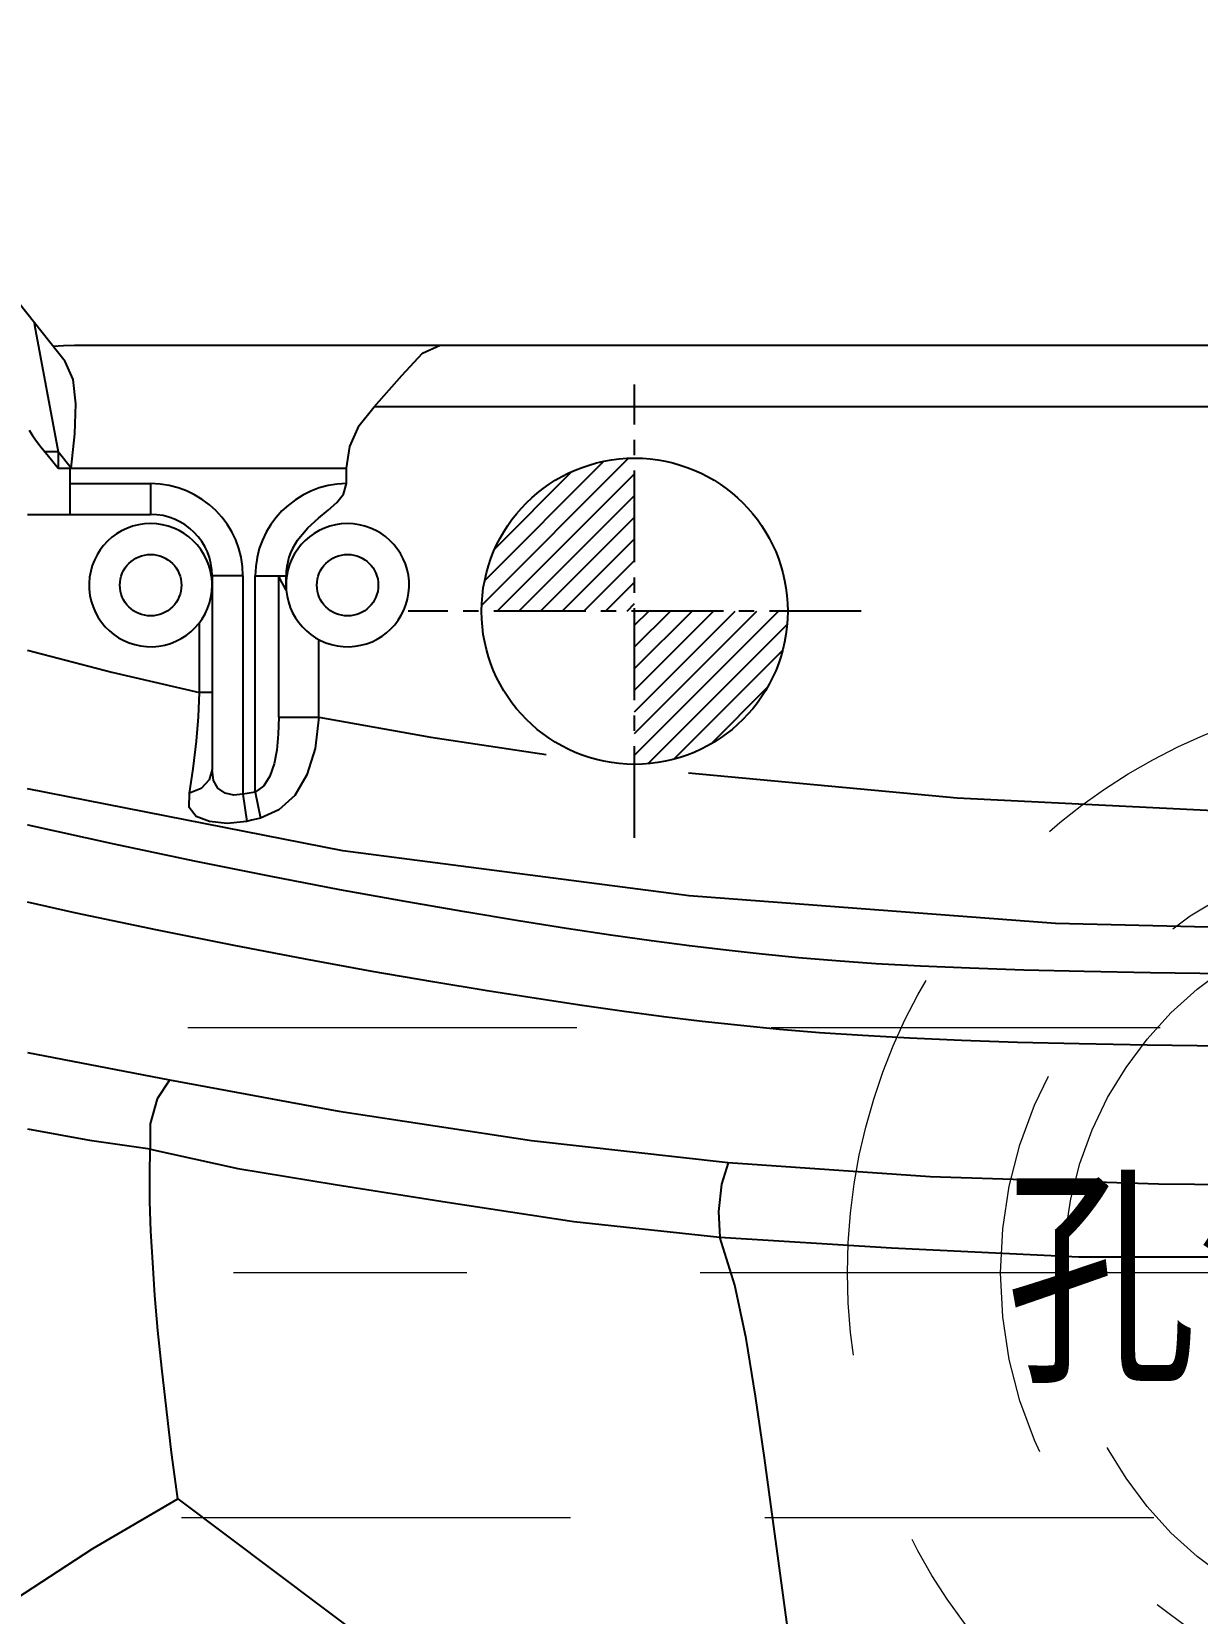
# Model space of a CAD drawing. Header units: inches. Extents: x 179987 to 181505, y -56815 to -55741.
# Drawn here: x 180754.76 to 180773.8, y -56051.76 to -56025.94 of the extents above; entities that cross this region are included whole.
import ezdxf

# ---------------------------------------------------------------- set-up
doc = ezdxf.new("R2010")
doc.units = ezdxf.units.IN
doc.header["$LTSCALE"] = 2
doc.header["$MEASUREMENT"] = 0
for name, pattern in [('CENTER', [50.8, 31.75, -6.35, 6.35, -6.35]), ('CENTER2', [1.125, 0.75, -0.125, 0.125, -0.125]), ('HIDDEN', [9.525, 6.35, -3.175])]:
    doc.linetypes.add(name, pattern=pattern)
for name, color, linetype in [('CAV-COR', 1, 'CONTINUOUS'), ('DEFAULT_2', 8, 'HIDDEN'), ('PIN', 4, 'CONTINUOUS'), ('SILDE', 6, 'CONTINUOUS'), ('文字', 1, 'CONTINUOUS')]:
    doc.layers.add(name, color=color, linetype=linetype)
doc.layers.add('WR', color=122, linetype='HIDDEN', lineweight=18)
doc.styles.add('style1', font='mingliu.ttc', dxfattribs={"width": 0.75})

# ---------------------------------------------------------------- blocks, each defined once
blk = doc.blocks.new('20160904.083826')
at = {"layer": 'WR', "linetype": 'HIDDEN', "ltscale": 0.5}
h = blk.add_hatch(dxfattribs=at)
h.set_pattern_fill('ANSI31', color=256, scale=0.6, style=0)
h.set_pattern_definition([(45, (157571.5884, -50966.0665), (-1.347038418, 1.347038418), [])])
h.paths.add_polyline_path([(-1, 0), (0, 0), (0, 6, 0.041886), (-1, 5.916)])
h.paths.add_polyline_path([(0, 0), (-1, 0), (-1, -5.916, 0.041886), (0, -6)])
h.paths.add_polyline_path([(1, 0), (0, 0), (0, -6, 0.041886), (1, -5.916)])
h.paths.add_polyline_path([(1, 5.916, 0.041886), (0, 6), (0, 0), (1, 0)])
at = {"layer": 'WR', "linetype": 'CENTER', "ltscale": 0.2}
for p, q in [((0, -11.755), (0, 11.755)), ((11.755, 0), (-11.755, 0))]:
    blk.add_line(p, q, dxfattribs=at)
at = {"layer": 'WR', "linetype": 'HIDDEN', "ltscale": 0.5}
for p, q in [((-1, -5.916), (-1, 5.916)), ((1, -5.916), (1, 5.916))]:
    blk.add_line(p, q, dxfattribs=at)
for radius in [9.525, 7.025, 6]:
    blk.add_circle((0, 0), radius, dxfattribs=at)

msp = doc.modelspace()

# ---------------------------------------------------------------- hatches: boundary and pattern name
at = {"layer": 'PIN', "linetype": 'Continuous'}
h = msp.add_hatch(dxfattribs=at)
h.set_pattern_fill('ANSI31', color=5, scale=2, angle=90, style=0)
h.set_pattern_definition([(45, (180559.32757, -56049.6394), (0.1767767, -0.1767767), [])])
h.paths.add_polyline_path([(180764.61, -56035.4), (180767.11, -56035.4, -0.414214), (180764.61, -56037.9)])
h.paths.add_polyline_path([(180764.61, -56032.9), (180764.61, -56035.4), (180762.11, -56035.4, -0.414214)])

# ---------------------------------------------------------------- linework, layer by layer
at = {"layer": 'CAV-COR', "linetype": 'ByBlock'}
for p, q in [((180754.812, -56030.728), (180755.198, -56032.798)), ((180755.462, -56031.055), (180799.757, -56031.055)), ((180794.862, -56032.06), (180760.357, -56032.06)), ((180755.198, -56032.798), (180754.982, -56032.798)), ((180755.198, -56032.798), (180755.198, -56033.065)), ((180755.41, -56033.065), (180755.198, -56032.798)), ((180755.198, -56033.065), (180759.905, -56033.065)), ((180755.389, -56033.065), (180755.389, -56033.818)), ((180759.905, -56033.316), (180759.905, -56033.065)), ((180755.389, -56033.316), (180756.706, -56033.316)), ((180756.706, -56033.316), (180756.706, -56033.818)), ((180754.696, -56033.818), (180756.706, -56033.818)), ((180757.711, -56034.823), (180757.711, -56037.985)), ((180758.213, -56034.823), (180757.711, -56034.823)), ((180758.213, -56034.823), (180758.213, -56038.388)), ((180758.414, -56038.352), (180758.414, -56034.823)), ((180758.414, -56034.823), (180758.917, -56034.823)), ((180758.798, -56037.128), (180758.798, -56034.823)), ((180758.833, -56034.896), (180758.798, -56034.823)), ((180758.917, -56035.05), (180758.917, -56034.823)), ((180757.504, -56036.728), (180757.504, -56035.585)), ((180759.45, -56037.127), (180759.45, -56035.861)), ((180757.711, -56036.728), (180757.504, -56036.728)), ((180758.798, -56037.127), (180759.45, -56037.127)), ((180758.213, -56038.388), (180758.279, -56038.83)), ((180758.414, -56038.352), (180758.502, -56038.775)), ((180754.696, -56042.602), (180757.013, -56043.052))]:
    msp.add_line(p, q, dxfattribs=at)
for points in [[(180755.11, -56031.071), (180755.284, -56031.059), (180755.462, -56031.055)], [(180760.357, -56032.06), (180760.808, -56031.552), (180761.144, -56031.187), (180761.435, -56031.055)], [(180755.41, -56033.065), (180755.466, -56032.506), (180755.486, -56032.013), (180755.443, -56031.615), (180755.311, -56031.324)], [(180759.905, -56033.065), (180759.957, -56032.71), (180760.113, -56032.367), (180760.357, -56032.06)], [(180754.72, -56032.441), (180754.775, -56032.531), (180754.843, -56032.624), (180754.914, -56032.713)], [(180754.914, -56032.713), (180755.085, -56032.926), (180755.198, -56033.065)], [(180759.101, -56034.244), (180759.273, -56034.04), (180759.445, -56033.882), (180759.605, -56033.75), (180759.745, -56033.626), (180759.856, -56033.487), (180759.905, -56033.316)], [(180758.92, -56035.056), (180758.873, -56034.974), (180758.833, -56034.896)], [(180754.696, -56036.036), (180756.072, -56036.394), (180757.504, -56036.728)], [(180757.453, -56037.521), (180757.485, -56037.122), (180757.504, -56036.728)], [(180758.798, -56037.128), (180758.79, -56037.409), (180758.764, -56037.665), (180758.721, -56037.893), (180758.653, -56038.091), (180758.553, -56038.251), (180758.414, -56038.352)], [(180759.45, -56037.127), (180759.39, -56037.641), (180759.258, -56038.072), (180759.058, -56038.408), (180758.799, -56038.641), (180758.502, -56038.775)], [(180759.45, -56037.127), (180761.281, -56037.453), (180763.167, -56037.741)], [(180765.491, -56038.039), (180769.878, -56038.445), (180774.396, -56038.668), (180778.973, -56038.706), (180783.526, -56038.557), (180787.975, -56038.225), (180792.254, -56037.713), (180796.303, -56037.024)], [(180757.338, -56038.37), (180757.401, -56037.971), (180757.453, -56037.521)], [(180757.711, -56037.985), (180757.663, -56038.154), (180757.531, -56038.291), (180757.338, -56038.37)], [(180758.213, -56038.388), (180758.067, -56038.402), (180757.921, -56038.367), (180757.803, -56038.289), (180757.731, -56038.163), (180757.711, -56037.985)], [(180800.524, -56038.3), (180795.394, -56039.306), (180789.735, -56040.046), (180783.76, -56040.495), (180777.619, -56040.646), (180771.48, -56040.496), (180765.501, -56040.048), (180759.847, -56039.31), (180754.696, -56038.3)], [(180758.279, -56038.83), (180757.955, -56038.863), (180757.665, -56038.834), (180757.448, -56038.752), (180757.335, -56038.605), (180757.338, -56038.37)], [(180758.414, -56038.352), (180758.348, -56038.365), (180758.281, -56038.377), (180758.213, -56038.388)], [(180774.241, -56041.317), (180773.036, -56041.302), (180771.948, -56041.282), (180770.967, -56041.257), (180770.082, -56041.228), (180769.276, -56041.193), (180768.548, -56041.153), (180767.895, -56041.108), (180767.287, -56041.058), (180766.694, -56041), (180766.104, -56040.935), (180765.506, -56040.862), (180764.886, -56040.78), (180764.221, -56040.686), (180763.498, -56040.577), (180762.711, -56040.453), (180761.838, -56040.309), (180760.864, -56040.14), (180759.796, -56039.947), (180758.649, -56039.727), (180757.42, -56039.481), (180756.108, -56039.204), (180754.706, -56038.892), (180754.696, -56038.89)], [(180758.502, -56038.775), (180758.428, -56038.795), (180758.354, -56038.813), (180758.279, -56038.83)], [(180774.205, -56042.499), (180772.98, -56042.484), (180771.87, -56042.463), (180770.862, -56042.438), (180769.945, -56042.408), (180769.101, -56042.371), (180768.329, -56042.328), (180767.629, -56042.28), (180766.975, -56042.226), (180766.34, -56042.165), (180765.713, -56042.095), (180765.084, -56042.019), (180764.439, -56041.933), (180763.751, -56041.836), (180763.008, -56041.724), (180762.204, -56041.597), (180761.314, -56041.45), (180760.322, -56041.279), (180759.235, -56041.081), (180758.068, -56040.859), (180756.82, -56040.608), (180755.489, -56040.327), (180754.696, -56040.151)], [(180757.016, -56043.053), (180756.812, -56043.357), (180756.697, -56043.766), (180756.7, -56044.18)], [(180757.013, -56043.052), (180759.778, -56043.563), (180762.928, -56044.04), (180766.138, -56044.401)], [(180754.696, -56043.847), (180755.705, -56044.033), (180756.7, -56044.178)], [(180757.15, -56049.889), (180757.049, -56049.132), (180756.964, -56048.422), (180756.89, -56047.759), (180756.825, -56047.143), (180756.776, -56046.57), (180756.74, -56046.032), (180756.71, -56045.52), (180756.691, -56045.038), (180756.692, -56044.593), (180756.7, -56044.178)], [(180756.7, -56044.18), (180758.129, -56044.498), (180759.72, -56044.756), (180761.548, -56045.044), (180763.614, -56045.363), (180766.003, -56045.617)], [(180766.138, -56044.402), (180766.03, -56044.755), (180765.981, -56045.2), (180766.002, -56045.616)], [(180766.138, -56044.401), (180769.436, -56044.626), (180773.167, -56044.746), (180777.288, -56044.785)], [(180766.002, -56045.616), (180768.803, -56045.79), (180771.864, -56045.937), (180774.708, -56045.94), (180777.277, -56045.968)], [(180766.731, -56049.221), (180766.584, -56048.215), (180766.433, -56047.272), (180766.248, -56046.401), (180766.003, -56045.617)], [(180767.907, -56057.249), (180767.618, -56055.634), (180767.4, -56054.143), (180766.731, -56049.221)], [(180752.914, -56052.569), (180754.364, -56051.613), (180755.761, -56050.703), (180757.15, -56049.889)], [(180757.15, -56049.889), (180760.287, -56052.247), (180763.831, -56054.731), (180767.907, -56057.249)]]:
    msp.add_lwpolyline(points, dxfattribs=at)
for centre in [(180756.706, -56034.974), (180759.922, -56034.974)]:
    msp.add_circle(centre, 0.502, dxfattribs=at)
for centre, radius, start, end in [((180756.706, -56034.823), 1.507, 0, 90), ((180759.922, -56034.823), 1.508, 90.6438, 180), ((180756.706, -56034.974), 1.005, 7.6262, 0), ((180756.706, -56034.823), 1.005, 0, 90), ((180759.922, -56034.974), 1.005, 184.6712, 171.4762), ((180759.922, -56034.823), 1.005, 144.7794, 180)]:
    msp.add_arc(centre, radius, start, end, dxfattribs=at)
at = {"layer": 'DEFAULT_2', "color": 8, "linetype": 'HIDDEN'}
msp.add_line((180754.805, -56030.686), (180754.812, -56030.728), dxfattribs=at)
for centre, start, end in [((180759.922, -56034.974), 171.4762, 184.6712), ((180756.706, -56034.974), 0, 7.6262)]:
    msp.add_arc(centre, 1.005, start, end, dxfattribs=at)
at = {"layer": 'PIN', "color": 5, "linetype": 'CENTER2'}
for p, q in [((180764.61, -56039.1), (180764.61, -56031.7)), ((180768.31, -56035.4), (180760.91, -56035.4))]:
    msp.add_line(p, q, dxfattribs=at)
at = {"layer": 'PIN', "color": 5, "linetype": 'Continuous'}
msp.add_circle((180764.61, -56035.4), 2.5, dxfattribs=at)
at = {"layer": 'SILDE', "linetype": 'ByBlock'}
msp.add_line((180755.311, -56031.324), (180747.395, -56021.351), dxfattribs=at)
at = {"layer": 'WR', "linetype": 'HIDDEN', "ltscale": 0.5}
for p, q in [((180773.189, -56042.2), (180627.61, -56042.2)), ((180773.087, -56050.2), (180627.61, -56050.2))]:
    msp.add_line(p, q, dxfattribs=at)
at = {"layer": 'WR', "linetype": 'CENTER', "ltscale": 0.3}
msp.add_line((180967.61, -56046.2), (180627.61, -56046.2), dxfattribs=at)

# ---------------------------------------------------------------- block references
at = {"layer": 'WR', "linetype": 'ByBlock'}
msp.add_blockref('20160904.083826', (180777.61, -56046.2), dxfattribs=at)

# ---------------------------------------------------------------- texts
at = {"layer": '文字', "color": 4, "linetype": 'ByBlock', "style": 'style1', "width": 0.8}
msp.add_text('孔深57mm', height=2.8516, dxfattribs=at).set_placement((180770.673, -56047.693))

doc.saveas('drawing.dxf')
